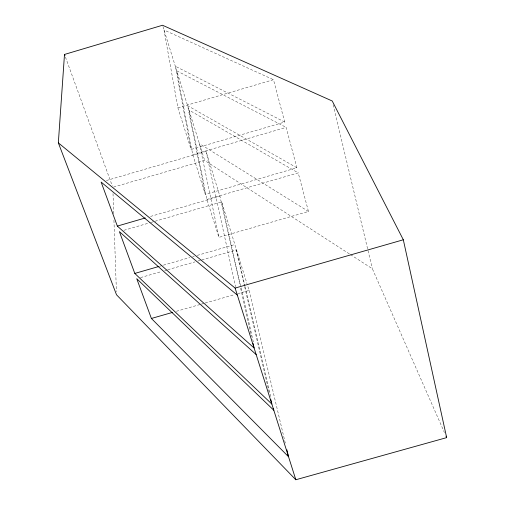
<?xml version="1.0" encoding="UTF-8"?>
<svg xmlns="http://www.w3.org/2000/svg" width="505" height="505" viewBox="0 0 505 505"><rect width="100%" height="100%" fill="white"/><g stroke="black" fill="none" stroke-linecap="round" stroke-linejoin="round"><path stroke-width="0.38" stroke-dasharray="2.52 1.89" d="M177.899 107.855L273.476 79.702L284.719 122.046L191.086 149.467L177.899 107.855L164.024 30.016L273.476 79.702M192.746 154.707L286.139 127.38L296.871 167.786L205.327 194.419L192.746 154.707L176.744 70.826L286.139 127.38M106.41 180.531L206.046 151.38L219.934 196.262L239.944 285.148M113.549 187.102L204.683 160.47L349.826 254.198M206.911 199.431L298.221 172.88L308.467 211.475L218.93 237.369L206.911 199.431L188.977 110.071L298.221 172.88M150.54 216.437L219.934 196.262M123.94 230.299L150.458 222.591M151.216 222.377L154.246 221.493M155.003 221.272L221.682 201.899L234.875 244.534L244.477 285.956M159.63 266.261L162.642 265.39M163.393 265.175L189.728 257.569M192.74 256.698L194.248 256.269M197.253 255.397L234.875 244.534M140.523 277.599L161.688 271.494M164.712 270.617L166.985 269.967M167.736 269.746L194.955 261.893M197.979 261.022L201.003 260.151M201.76 259.93L236.536 249.893L246.995 283.684M176.39 311.295L200.624 304.345M201.381 304.124L204.411 303.259M205.169 303.038L234.699 294.566M237.729 293.695L249.085 290.438L247.229 284.435M284.719 122.046L175.317 66.243L191.086 149.467M296.871 167.786L187.601 105.665L205.327 194.419M308.467 211.475L199.424 143.597L218.93 237.369M350.489 254.621L372.362 268.748L444.438 432.577M65.461 57.128L112.274 185.878M162.964 26.613L204.683 160.47M333.136 104.769L372.362 268.748M249.085 290.438L285.628 444.482M236.536 249.893L244.919 285.963M245.102 286.726L270.964 397.99M244.654 286.72L269.367 393.344M221.682 201.899L240.923 287.061M241.1 287.831L253.403 342.302M240.632 288.21L251.503 336.488M206.046 151.38L235.507 286.67M113.013 193.598L113.72 213.994M113.941 220.268L116.415 291.656"/><path stroke-width="0.76" d="M58.34 142.864L64.489 54.452L162.541 25.25L332.233 101L403.318 239.78L446.66 437.627L295.829 479.75L116.522 294.794L58.34 142.864L235.115 288.077L295.829 479.75M237.35 295.128L101.126 182.078L117.349 226.089L145.257 217.971M256.18 354.579L119.388 231.618L134.803 273.432L158.879 266.476M235.115 288.077L403.318 239.78M273.464 408.734L273.817 410.268L136.741 278.691L151.399 318.466L172.603 312.38M117.349 226.089L254.091 347.977L253.055 343.381M134.803 273.432L271.86 404.082L270.794 399.48M151.399 318.466L288.538 456.741L286.903 449.841M446.022 436.181L446.66 437.627M64.489 54.452L64.975 55.79"/></g></svg>
